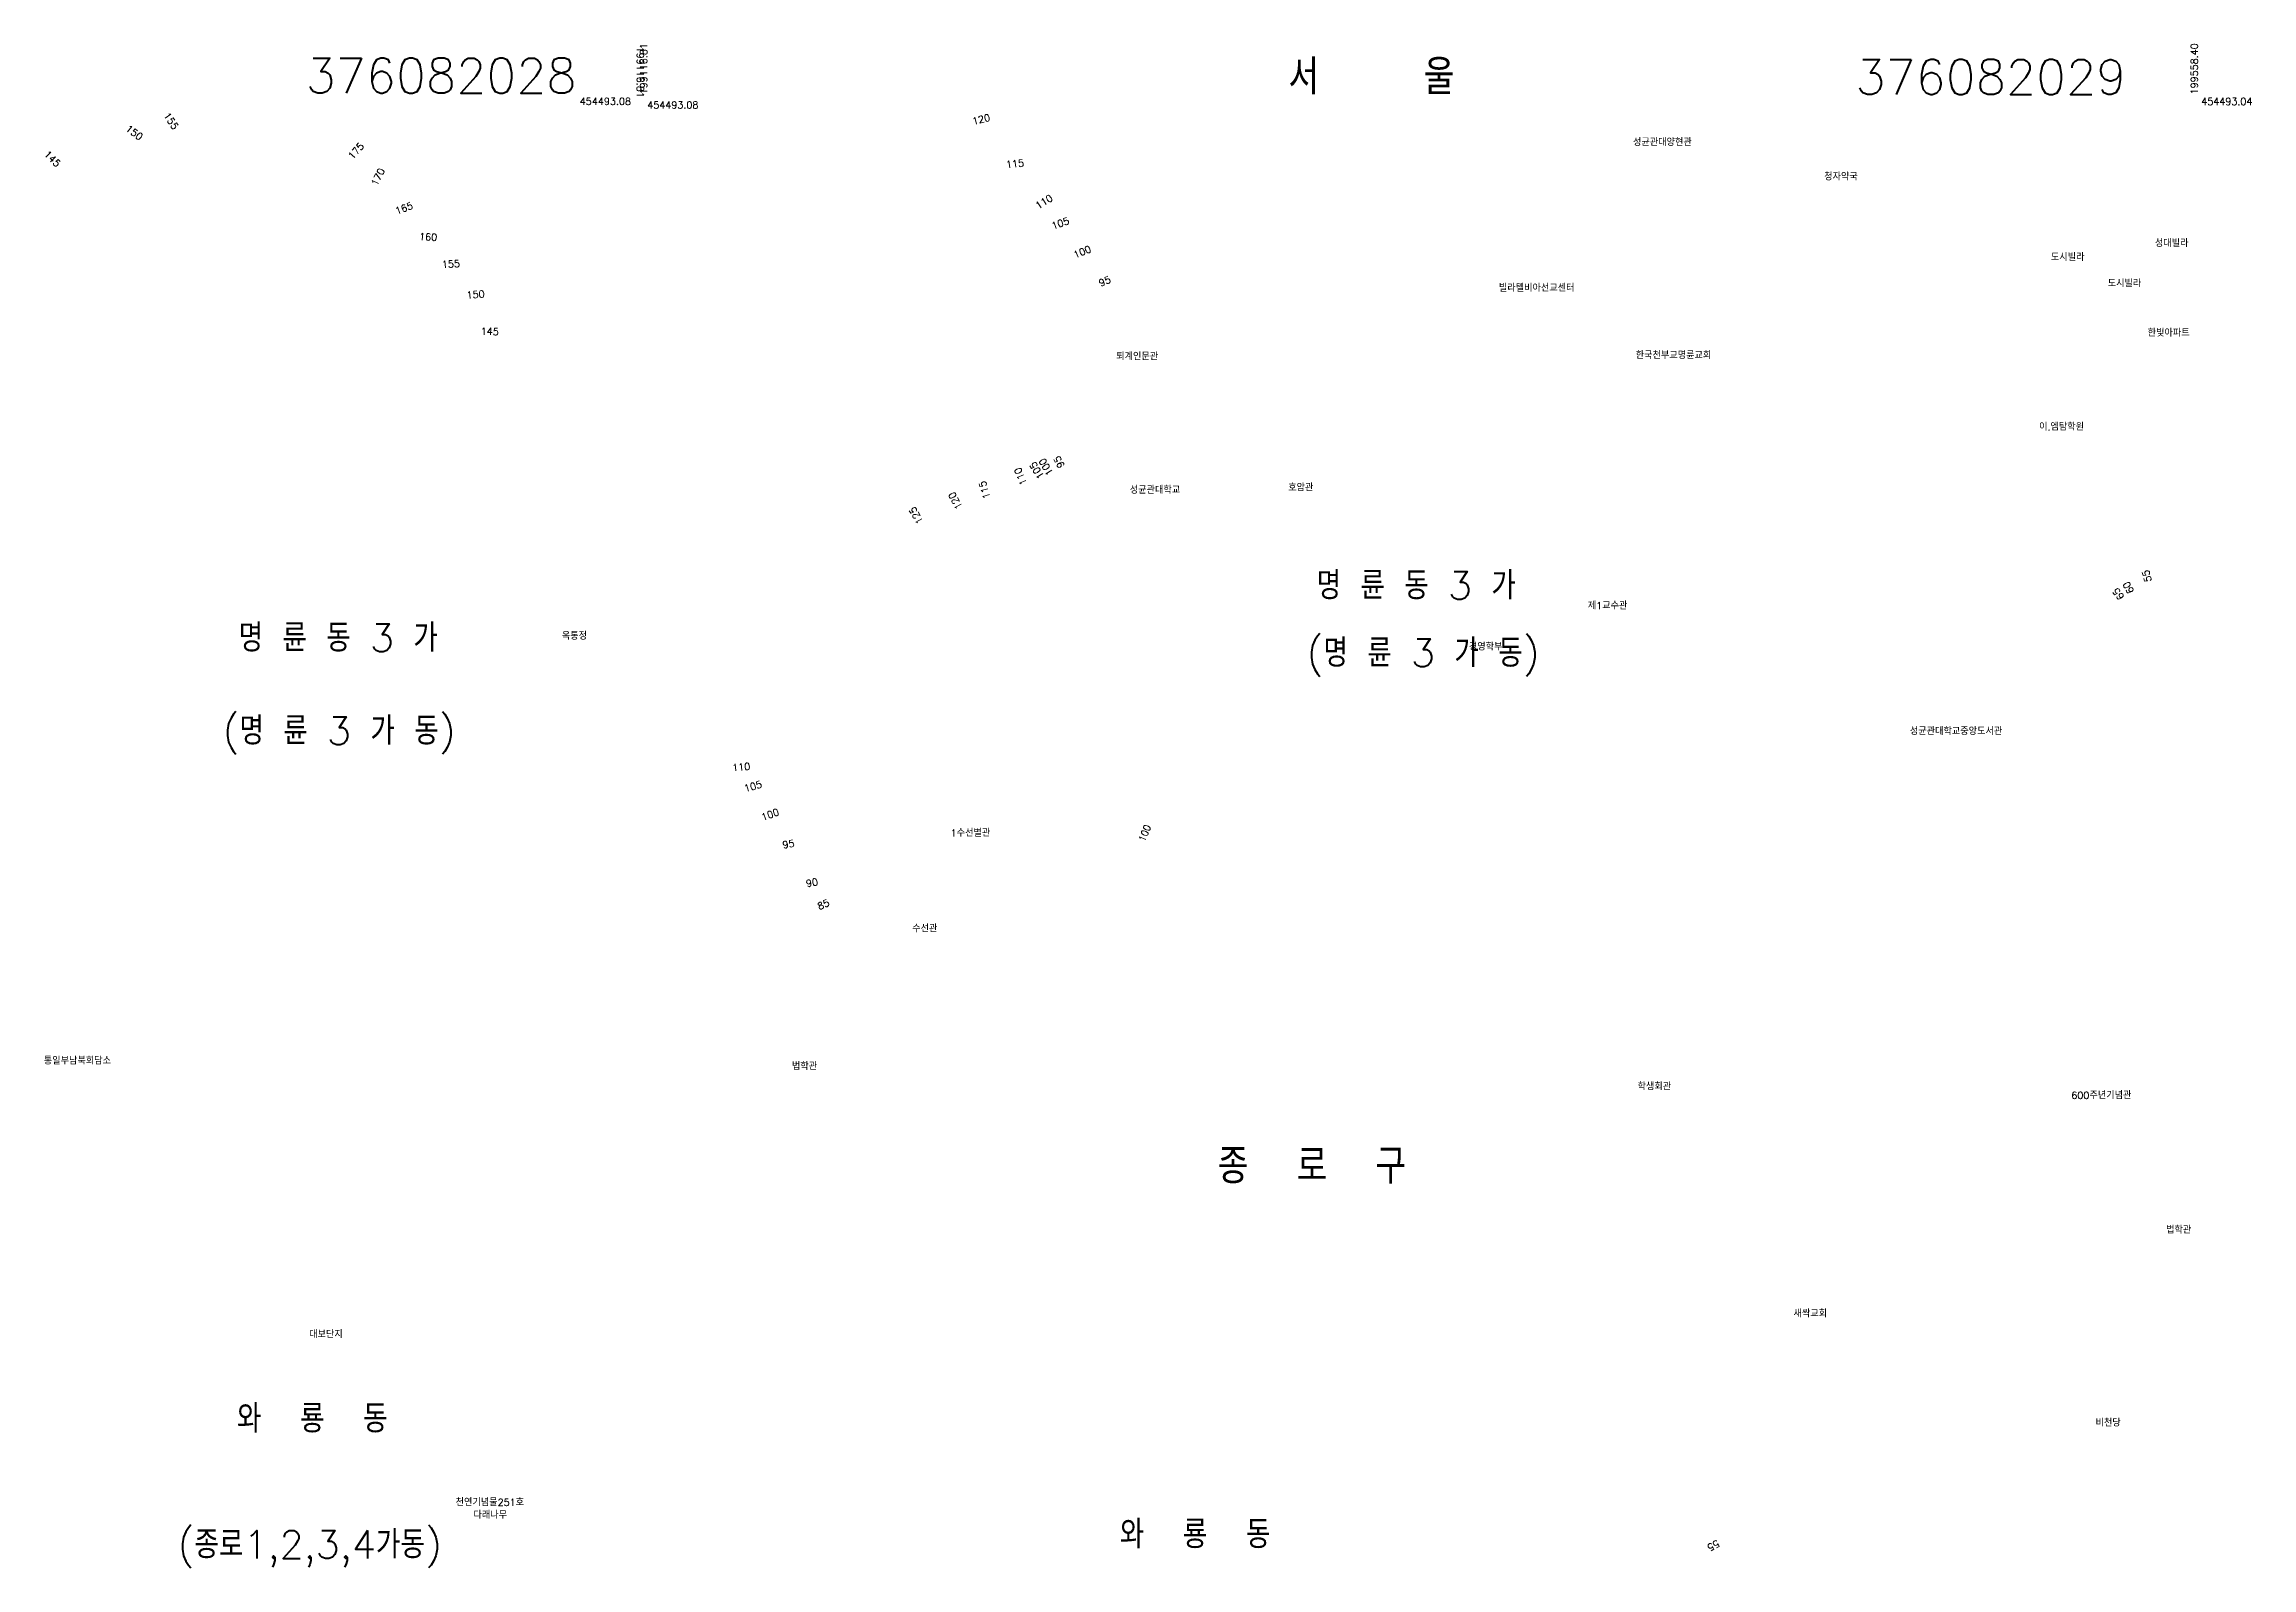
# Model space of a CAD drawing. Header units: feet. Extents: x -1222 to 199575, y -502 to 454509.
# Drawn here: x 198946 to 199575, y 454076 to 454509 of the extents above; entities that cross this region are included whole.
import ezdxf
from ezdxf.enums import TextEntityAlignment as Align

# ---------------------------------------------------------------- set-up
doc = ezdxf.new("R2010")
doc.units = ezdxf.units.FT
doc.header["$MEASUREMENT"] = 0
for name, color, linetype in [('CA0011', 7, 'CONTINUOUS'), ('ZC002', 7, 'CONTINUOUS'), ('ZC003', 7, 'CONTINUOUS'), ('ZC251', 7, 'CONTINUOUS'), ('ZC252', 7, 'CONTINUOUS'), ('ZC601', 7, 'CONTINUOUS')]:
    doc.layers.add(name, color=color, linetype=linetype)
doc.styles.add('NGSW', font='ROMANS.shx', dxfattribs={"bigfont": 'NGSW.shx'})
doc.styles.get("Standard").update_dxf_attribs({"font": 'ROMANS.shx', "bigfont": 'NGSW.shx'})

msp = doc.modelspace()

# ---------------------------------------------------------------- texts
at = {"layer": 'CA0011'}
for s, rotation, p in [('155', 304, (198982.8, 454484.82)), ('150', 323, (198973.16, 454481.83)), ('175', 48, (199037.31, 454480.21)), ('145', 315, (198949.48, 454474.22)), ('170', 63, (199043.14, 454473.4)), ('165', 20, (199051.29, 454462.61)), ('160', 357, (199057.92, 454453.37)), ('155', 3, (199064.48, 454445.94)), ('150', 4, (199071.54, 454437.29)), ('145', 359, (199075.5, 454426.54))]:
    msp.add_text(s, height=2, rotation=rotation, dxfattribs=at).set_placement(p, align=Align.RIGHT)
at = {"layer": 'CA0011', "style": 'NGSW'}
for s, rotation, p in [('120', 13.97, (199215.62, 454487.61)), ('115', 5.7, (199225.2, 454474.59)), ('110', 32.01, (199233.5, 454465.01)), ('105', 18.6, (199238.22, 454458.25)), ('100', 22.43, (199244.43, 454450.3)), ('95', 21.87, (199250.08, 454441.58)), ('95', 117.31, (199235.15, 454392.42)), ('110', 112.4, (199224.05, 454389.06)), ('105', 121.56, (199228.22, 454390.74)), ('100', 120.95, (199230.89, 454391.73)), ('120', 117.63, (199205.21, 454382.11)), ('115', 106.27, (199214.08, 454385.22)), ('125', 119.62, (199193.95, 454377.93)), ('65', 127.73, (199536.52, 454354.82)), ('60', 119.04, (199539.67, 454356.61)), ('55', 105.08, (199545.41, 454359.88)), ('110', 4.76, (199147.21, 454302.84)), ('105', 15.51, (199150.66, 454297.84)), ('100', 19.67, (199155.56, 454290.02)), ('95', 9.44, (199159.87, 454280.97)), ('90', 10.72, (199166.57, 454270.04)), ('85', 23.96, (199169.94, 454264.27)), ('55', 209.13, (199419.48, 454082.05))]:
    msp.add_text(s, height=2, rotation=rotation, dxfattribs=at).set_placement(p, align=Align.RIGHT)
at = {"layer": 'CA0011', "style": 'NGSW', "width": 0.884642}
msp.add_text('100', height=2, rotation=67.6004, dxfattribs=at).set_placement((199259.49, 454282.2), (199261.32, 454286.64), align=Align.FIT)
at = {"layer": 'ZC002', "style": 'NGSW'}
for s, p in [('성균관대양현관', (199398.54, 454480.42)), ('청자약국', (199452.99, 454470.63)), ('도시빌라', (199517.56, 454447.71)), ('성대빌라', (199547.19, 454451.68)), ('도시빌라', (199533.75, 454440.24)), ('빌라텔비아선교센터', (199360.35, 454438.94)), ('한빛아파트', (199545.12, 454426.16)), ('퇴계인문관', (199251.36, 454419.46)), ('한국천부교명륜교회', (199399.32, 454419.81)), ('이.엠탐학원', (199514.2, 454399.42)), ('성균관대학교', (199255.23, 454381.43)), ('호암관', (199300.35, 454382.13)), ('제1교수관', (199385.67, 454348.5)), ('경영학부', (199351.8, 454336.81)), ('성균관대학교중앙도서관', (199477.4, 454312.78)), ('1수선별관', (199204.2, 454283.8)), ('수선관', (199193.26, 454256.6)), ('법학관', (199159, 454217.41)), ('학생회관', (199399.84, 454211.66)), ('새싹교회', (199444.25, 454147.02))]:
    msp.add_text(s, height=2, rotation=359.99, dxfattribs=at).set_placement(p)
for s, p in [('옥통정', (199093.47, 454339.89)), ('통일부남북회담소', (198945.93, 454218.97)), ('600주년기념관', (199523.4, 454209.13)), ('법학관', (199550.36, 454170.85)), ('비천당', (199530.28, 454115.93))]:
    msp.add_text(s, height=2, dxfattribs=at).set_placement(p)
at = {"layer": 'ZC003', "style": 'NGSW'}
for s, p in [('대보단지', (199021.49, 454141.1)), ('천연기념물251호', (199063.21, 454093.28)), ('다래나무', (199068.29, 454089.68))]:
    msp.add_text(s, height=2, dxfattribs=at).set_placement(p)
at = {"layer": 'ZC251', "style": 'NGSW'}
for s, height, p in [('명 륜 동 3 가', 8, (199308.42, 454351.29)), ('명 륜 동 3 가', 8, (199001.39, 454336.4)), ('종  로  구', 10, (199280.29, 454185.04)), ('와  룡  동', 8, (199000.93, 454114.14)), ('와  룡  동', 8, (199252.37, 454081.22))]:
    msp.add_text(s, height=height, dxfattribs=at).set_placement(p)
at = {"layer": 'ZC252', "style": 'NGSW'}
for s, p in [('(명 륜 3 가 동)', (199305.57, 454332.08)), ('(명 륜 3 가 동)', (198996.84, 454309.93)), ('(종로1,2,3,4가동)', (198984.01, 454078.33))]:
    msp.add_text(s, height=8, dxfattribs=at).set_placement(p)
at = {"layer": 'ZC601', "style": 'NGSW'}
for s, height, p in [('376082028', 10, (199020.51, 454495.39)), ('서    울', 10, (199300.4, 454495.04)), ('376082029', 10, (199461.9, 454495.04)), ('454493.08', 2, (199098.57, 454492.08)), ('454493.08', 2, (199117.81, 454491.08)), ('454493.04', 2, (199560.4, 454492.04))]:
    msp.add_text(s, height=height, dxfattribs=at).set_placement(p)
msp.add_text('199116.81', height=2, rotation=270, dxfattribs=at).set_placement((199114.81, 454494.08), align=Align.RIGHT)
for s, p in [('199116.81', (199117.81, 454495.08)), ('199558.40', (199559.4, 454495.04))]:
    msp.add_text(s, height=2, rotation=90, dxfattribs=at).set_placement(p)

doc.saveas('drawing.dxf')
